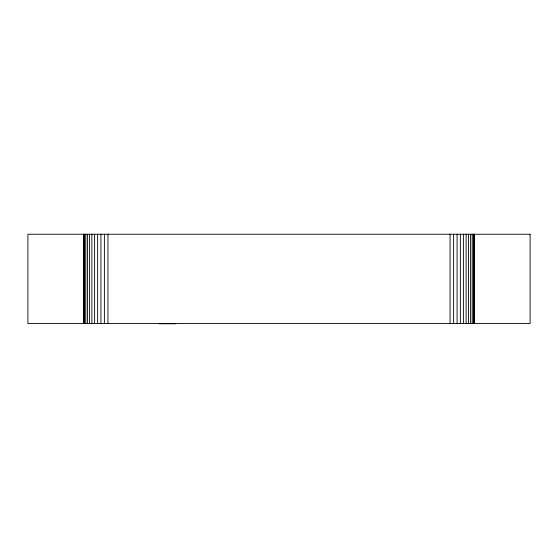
<?xml version="1.0" encoding="UTF-8"?>
<svg xmlns="http://www.w3.org/2000/svg" width="558" height="558" viewBox="0 0 558 558"><rect width="100%" height="100%" fill="white"/><g stroke="black" fill="none" stroke-linecap="round" stroke-linejoin="round"><path stroke-width="0.84" d="M159.03 323.584L175.77 323.584M159.142 323.766L175.665 323.766M474.3 234.234L474.3 323.514M474.049 234.234L474.049 323.514M473.337 234.234L473.337 323.514M472.173 234.234L472.173 323.514M470.561 234.234L470.561 323.514M468.532 234.234L468.532 323.514M466.132 234.234L466.132 323.514M463.384 234.234L463.384 323.514M460.357 234.234L460.357 323.514M457.086 234.234L457.086 323.514M453.626 234.234L453.626 323.514M450.048 234.234L450.048 323.514M107.959 234.234L107.959 323.514M104.381 234.234L104.381 323.514M100.928 234.234L100.928 323.514M97.65 234.234L97.65 323.514M94.616 234.234L94.616 323.514M91.875 234.234L91.875 323.514M89.468 234.234L89.468 323.514M87.439 234.234L87.439 323.514M85.827 234.234L85.827 323.514M84.649 234.234L84.649 323.514M83.937 234.234L83.937 323.514M83.7 234.234L83.7 323.514M530.1 234.234L27.9 234.234L27.9 323.514L530.1 323.514L530.1 234.234"/></g></svg>
